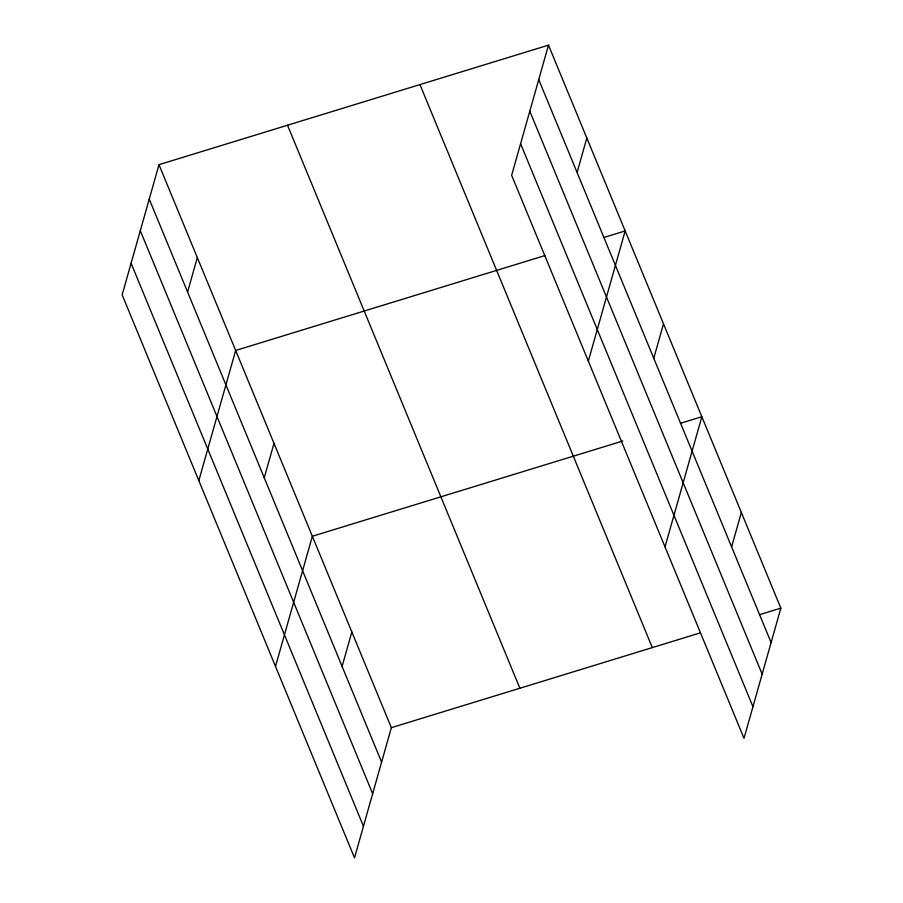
<?xml version="1.0" encoding="UTF-8"?>
<svg xmlns="http://www.w3.org/2000/svg" width="903" height="903" viewBox="0 0 903 903"><rect width="100%" height="100%" fill="white"/><g stroke="black" fill="none" stroke-linecap="round" stroke-linejoin="round"><path stroke-width="1.35" d="M158.984 164.673L122.153 294.841L354.507 857.85L391.349 727.683L158.984 164.673L548.493 45.15L780.847 608.159L744.016 738.327L511.651 175.317L548.493 45.15M187.576 292.019L197.328 257.569M198.829 480.633L235.66 350.466L544.836 255.594M264.252 477.811L274.004 443.362M275.505 666.425L312.348 536.258L622.856 440.98M342.102 666.414L351.843 631.976M577.085 172.484L586.826 138.046M588.338 361.11L625.169 230.942L603.746 237.512M653.761 358.277L663.502 323.838M665.014 546.902L701.845 416.734L680.422 423.304M731.599 546.891L741.352 512.441M391.349 727.683L700.514 632.811M759.423 614.729L780.847 608.159M538.741 79.588L771.106 642.597M529.801 111.182L762.166 674.191M520.591 143.724L752.955 706.733M419.951 84.6L652.316 647.598M287.526 125.235L519.88 688.244M149.243 199.123L381.597 762.132M140.304 230.705L372.657 793.714M131.093 263.258L363.446 826.256"/></g></svg>
